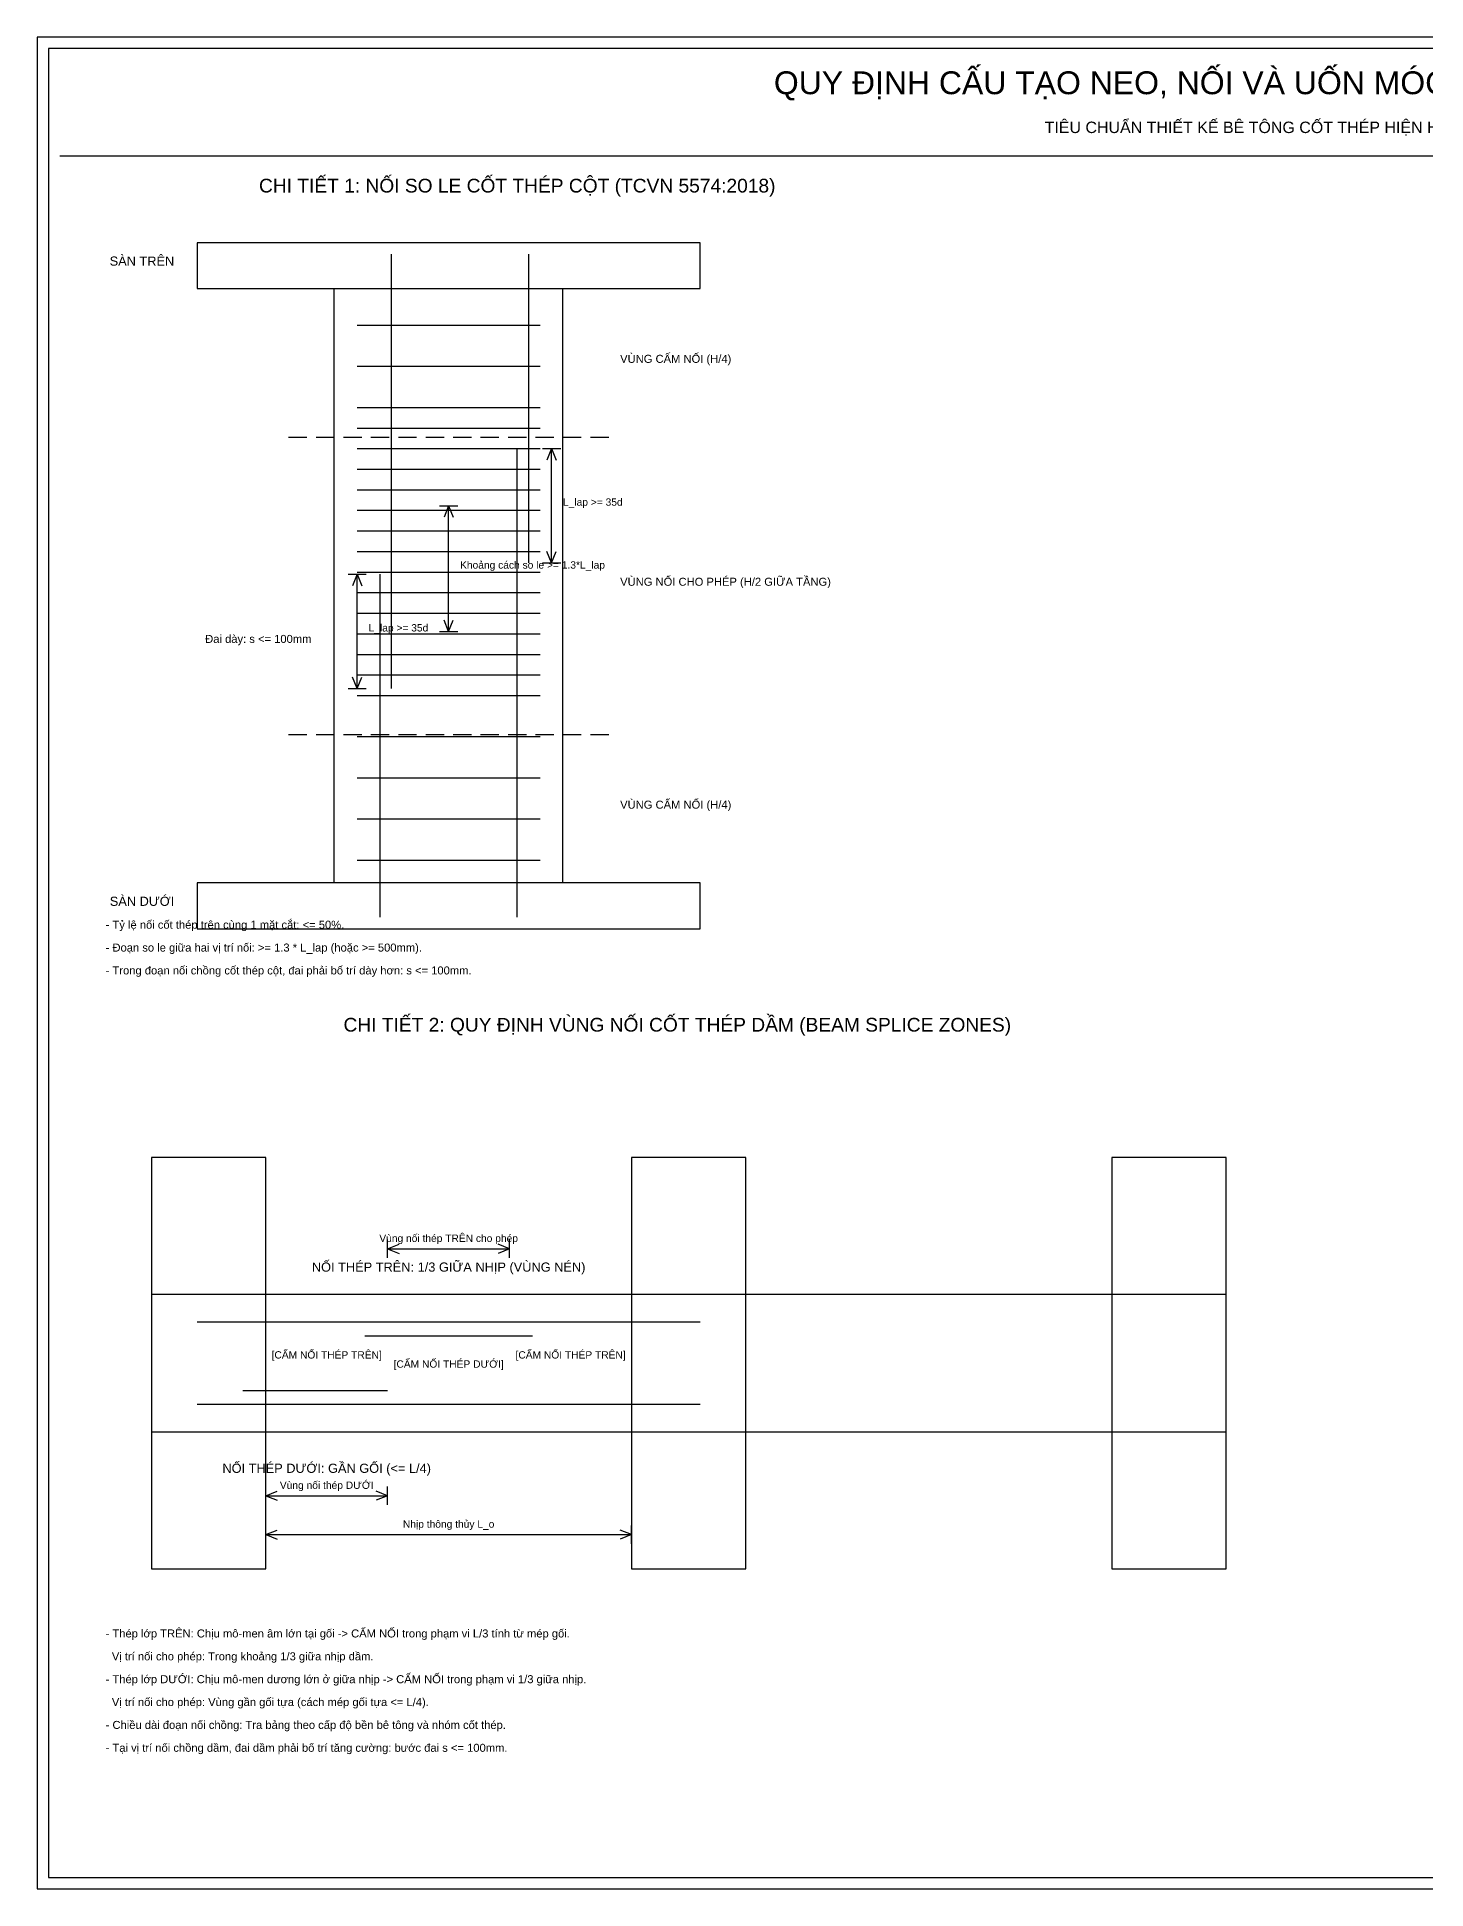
# Model space of a CAD drawing. Extents: x 20 to 1280, y 20 to 830.
# Drawn here: x 20 to 627, y 20 to 830 of the extents above; entities that cross this region are included whole.
import ezdxf
from ezdxf.enums import TextEntityAlignment as Align

# ---------------------------------------------------------------- set-up
doc = ezdxf.new("R2010")
doc.units = 0
doc.header["$MEASUREMENT"] = 0
for name, color, linetype in [('BE_TONG', 7, 'Continuous'), ('DIMENSION', 2, 'Continuous'), ('KHUNG_BAN_VE', 7, 'Continuous'), ('TEXT', 3, 'Continuous'), ('TEXT_TITLE', 2, 'Continuous'), ('THEP_CHU', 7, 'Continuous'), ('THEP_DAI', 7, 'Continuous'), ('VUNG_CAM_NOI', 7, 'Continuous')]:
    doc.layers.add(name, color=color, linetype=linetype)
doc.styles.get("Standard").update_dxf_attribs({"font": 'arial_0.ttf'})

msp = doc.modelspace()

# ---------------------------------------------------------------- linework, layer by layer
at = {"layer": 'BE_TONG'}
for p, q in [((310, 740), (90, 740)), ((90, 740), (90, 720)), ((310, 720), (310, 740)), ((90, 720), (310, 720)), ((150, 460), (150, 720)), ((250, 460), (250, 720)), ((310, 460), (90, 460)), ((90, 460), (90, 440)), ((310, 440), (310, 460)), ((90, 440), (310, 440)), ((120, 340), (70, 340)), ((70, 340), (70, 160)), ((120, 160), (120, 340)), ((330, 340), (280, 340)), ((280, 340), (280, 160)), ((330, 160), (330, 340)), ((540, 340), (490, 340)), ((490, 340), (490, 160)), ((540, 160), (540, 340)), ((540, 280), (70, 280)), ((70, 280), (70, 220)), ((540, 220), (540, 280)), ((70, 220), (540, 220)), ((70, 160), (120, 160)), ((280, 160), (330, 160)), ((490, 160), (540, 160))]:
    msp.add_line(p, q, dxfattribs=at)
at = {"layer": 'DIMENSION'}
for p, q in [((241, 650), (249, 650)), ((245, 650), (243, 645)), ((245, 600), (245, 650)), ((245, 650), (247, 645)), ((196, 625), (204, 625)), ((200, 625), (198, 620)), ((200, 570), (200, 625)), ((200, 625), (202, 620)), ((241, 600), (249, 600)), ((245, 600), (243, 605)), ((245, 600), (247, 605)), ((156, 595), (164, 595)), ((160, 595), (158, 590)), ((160, 545), (160, 595)), ((160, 595), (162, 590)), ((196, 570), (204, 570)), ((200, 570), (198, 575)), ((200, 570), (202, 575)), ((156, 545), (164, 545)), ((160, 545), (158, 550)), ((160, 545), (162, 550)), ((173.3333, 296), (173.3333, 304)), ((173.3333, 300), (178.3333, 302)), ((173.3333, 300), (226.6667, 300)), ((173.3333, 300), (178.3333, 298)), ((226.6667, 300), (221.6667, 302)), ((226.6667, 300), (221.6667, 298)), ((226.6667, 296), (226.6667, 304)), ((120, 188), (120, 196)), ((173.3333, 188), (173.3333, 196)), ((120, 192), (125, 194)), ((120, 192), (173.3333, 192)), ((120, 192), (125, 190)), ((173.3333, 192), (168.3333, 194)), ((173.3333, 192), (168.3333, 190)), ((120, 171), (120, 179)), ((280, 171), (280, 179)), ((120, 175), (125, 177)), ((120, 175), (280, 175)), ((120, 175), (125, 173)), ((280, 175), (275, 177)), ((280, 175), (275, 173))]:
    msp.add_line(p, q, dxfattribs=at)
at = {"layer": 'KHUNG_BAN_VE'}
for p, q in [((1280, 830), (20, 830)), ((20, 830), (20, 20)), ((1275, 825), (25, 825)), ((25, 825), (25, 25)), ((30, 778), (1270, 778)), ((25, 25), (1275, 25)), ((20, 20), (1280, 20))]:
    msp.add_line(p, q, dxfattribs=at)
at = {"layer": 'THEP_CHU'}
for p, q in [((175, 545), (175, 735)), ((235, 600), (235, 735)), ((230, 445), (230, 650)), ((170, 445), (170, 595)), ((90, 268), (310, 268)), ((163.3333, 262), (236.6667, 262)), ((110, 238), (173.3333, 238)), ((90, 232), (310, 232))]:
    msp.add_line(p, q, dxfattribs=at)
at = {"layer": 'THEP_DAI'}
for p, q in [((160, 704), (240, 704)), ((160, 686), (240, 686)), ((160, 668), (240, 668)), ((160, 659), (240, 659)), ((160, 650), (240, 650)), ((160, 641), (240, 641)), ((160, 632), (240, 632)), ((160, 623), (240, 623)), ((160, 614), (240, 614)), ((160, 605), (240, 605)), ((160, 596), (240, 596)), ((160, 587), (240, 587)), ((160, 578), (240, 578)), ((160, 569), (240, 569)), ((160, 560), (240, 560)), ((160, 551), (240, 551)), ((160, 542), (240, 542)), ((160, 524), (240, 524)), ((160, 506), (240, 506)), ((160, 488), (240, 488)), ((160, 470), (240, 470))]:
    msp.add_line(p, q, dxfattribs=at)
at = {"layer": 'VUNG_CAM_NOI'}
for p, q in [((130, 655), (138, 655)), ((142, 655), (150, 655)), ((154, 655), (162, 655)), ((166, 655), (174, 655)), ((178, 655), (186, 655)), ((190, 655), (198, 655)), ((202, 655), (210, 655)), ((214, 655), (222, 655)), ((226, 655), (234, 655)), ((238, 655), (246, 655)), ((250, 655), (258, 655)), ((262, 655), (270, 655)), ((130, 525), (138, 525)), ((142, 525), (150, 525)), ((154, 525), (162, 525)), ((166, 525), (174, 525)), ((178, 525), (186, 525)), ((190, 525), (198, 525)), ((202, 525), (210, 525)), ((214, 525), (222, 525)), ((226, 525), (234, 525)), ((238, 525), (246, 525)), ((250, 525), (258, 525)), ((262, 525), (270, 525))]:
    msp.add_line(p, q, dxfattribs=at)

# ---------------------------------------------------------------- texts
at = {"layer": 'DIMENSION'}
for s, p in [('L_lap >= 35d', (250, 625)), ('Khoảng cách so le >= 1.3*L_lap', (205, 597.5)), ('L_lap >= 35d', (165, 570))]:
    msp.add_text(s, height=3.2, dxfattribs=at).set_placement(p)
for s, p in [('Vùng nối thép TRÊN cho phép', (200, 303)), ('Vùng nối thép DƯỚI', (146.6667, 195)), ('Nhịp thông thủy L_o', (200, 178))]:
    msp.add_text(s, height=3.2, dxfattribs=at).set_placement(p, align=Align.CENTER)
at = {"layer": 'TEXT'}
msp.add_text('TIÊU CHUẨN THIẾT KẾ BÊ TÔNG CỐT THÉP HIỆN HÀNH VIỆT NAM - BẢN VẼ GHI CHÚ CHUNG (GENERAL NOTES)', height=5, dxfattribs=at).set_placement((650, 788), align=Align.CENTER)
for s, p in [('SÀN TRÊN', (80, 730)), ('SÀN DƯỚI', (80, 450))]:
    msp.add_text(s, height=4, dxfattribs=at).set_placement(p, align=Align.RIGHT)
for s, p in [('- Tỷ lệ nối cốt thép trên cùng 1 mặt cắt: <= 50%.', (50, 440)), ('- Đoạn so le giữa hai vị trí nối: >= 1.3 * L_lap (hoặc >= 500mm).', (50, 430)), ('- Trong đoạn nối chồng cốt thép cột, đai phải bố trí dày hơn: s <= 100mm.', (50, 420)), ('- Thép lớp TRÊN: Chịu mô-men âm lớn tại gối -> CẤM NỐI trong phạm vi L/3 tính từ mép gối.', (50, 130)), ('  Vị trí nối cho phép: Trong khoảng 1/3 giữa nhịp dầm.', (50, 120)), ('- Thép lớp DƯỚI: Chịu mô-men dương lớn ở giữa nhịp -> CẤM NỐI trong phạm vi 1/3 giữa nhịp.', (50, 110)), ('  Vị trí nối cho phép: Vùng gần gối tựa (cách mép gối tựa <= L/4).', (50, 100)), ('- Chiều dài đoạn nối chồng: Tra bảng theo cấp độ bền bê tông và nhóm cốt thép.', (50, 90)), ('- Tại vị trí nối chồng dầm, đai dầm phải bố trí tăng cường: bước đai s <= 100mm.', (50, 80))]:
    msp.add_text(s, height=3.5, dxfattribs=at).set_placement(p)
at = {"layer": 'TEXT_TITLE'}
for s, height, p in [('QUY ĐỊNH CẤU TẠO NEO, NỐI VÀ UỐN MÓC CỐT THÉP (TCVN 5574:2018 & TCVN 1651:2018)', 10, (650, 805)), ('CHI TIẾT 1: NỐI SO LE CỐT THÉP CỘT (TCVN 5574:2018)', 6, (230, 762)), ('CHI TIẾT 2: QUY ĐỊNH VÙNG NỐI CỐT THÉP DẦM (BEAM SPLICE ZONES)', 6, (300, 395)), ('NỐI THÉP TRÊN: 1/3 GIỮA NHỊP (VÙNG NÉN)', 4, (200, 290)), ('NỐI THÉP DƯỚI: GẦN GỐI (<= L/4)', 4, (146.6667, 202))]:
    msp.add_text(s, height=height, dxfattribs=at).set_placement(p, align=Align.CENTER)
msp.add_text('VÙNG NỐI CHO PHÉP (H/2 GIỮA TẦNG)', height=3.5, dxfattribs=at).set_placement((275, 590))
at = {"layer": 'THEP_DAI'}
msp.add_text('Đai dày: s <= 100mm', height=3.5, dxfattribs=at).set_placement((140, 565), align=Align.RIGHT)
at = {"layer": 'VUNG_CAM_NOI'}
for p in [(275, 687.5), (275, 492.5)]:
    msp.add_text('VÙNG CẤM NỐI (H/4)', height=3.5, dxfattribs=at).set_placement(p)
for s, p in [('[CẤM NỐI THÉP TRÊN]', (146.6667, 252)), ('[CẤM NỐI THÉP DƯỚI]', (200, 248)), ('[CẤM NỐI THÉP TRÊN]', (253.3333, 252))]:
    msp.add_text(s, height=3.2, dxfattribs=at).set_placement(p, align=Align.CENTER)

doc.saveas('drawing.dxf')
